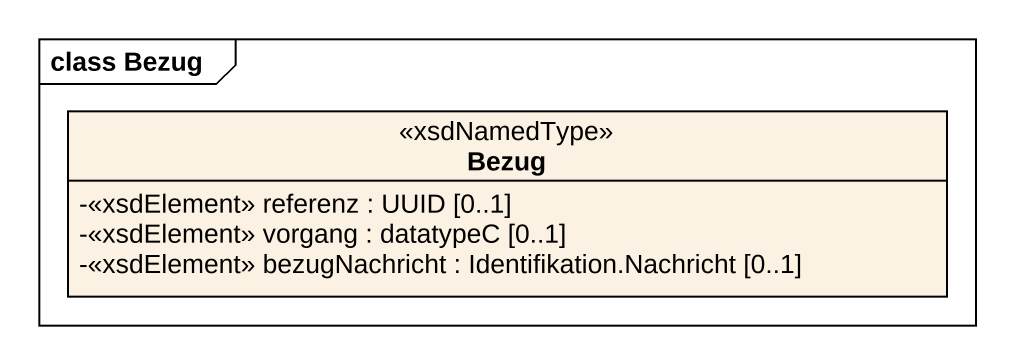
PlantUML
@startuml
mainframe class Bezug
hide circle
hide empty members
skinparam classAttributeIconSize 0
class Bezug <<xsdNamedType>> {
  -<<xsdElement>> referenz : UUID [0..1]
  -<<xsdElement>> vorgang : datatypeC [0..1]
  -<<xsdElement>> bezugNachricht : Identifikation.Nachricht [0..1]
}
@enduml
